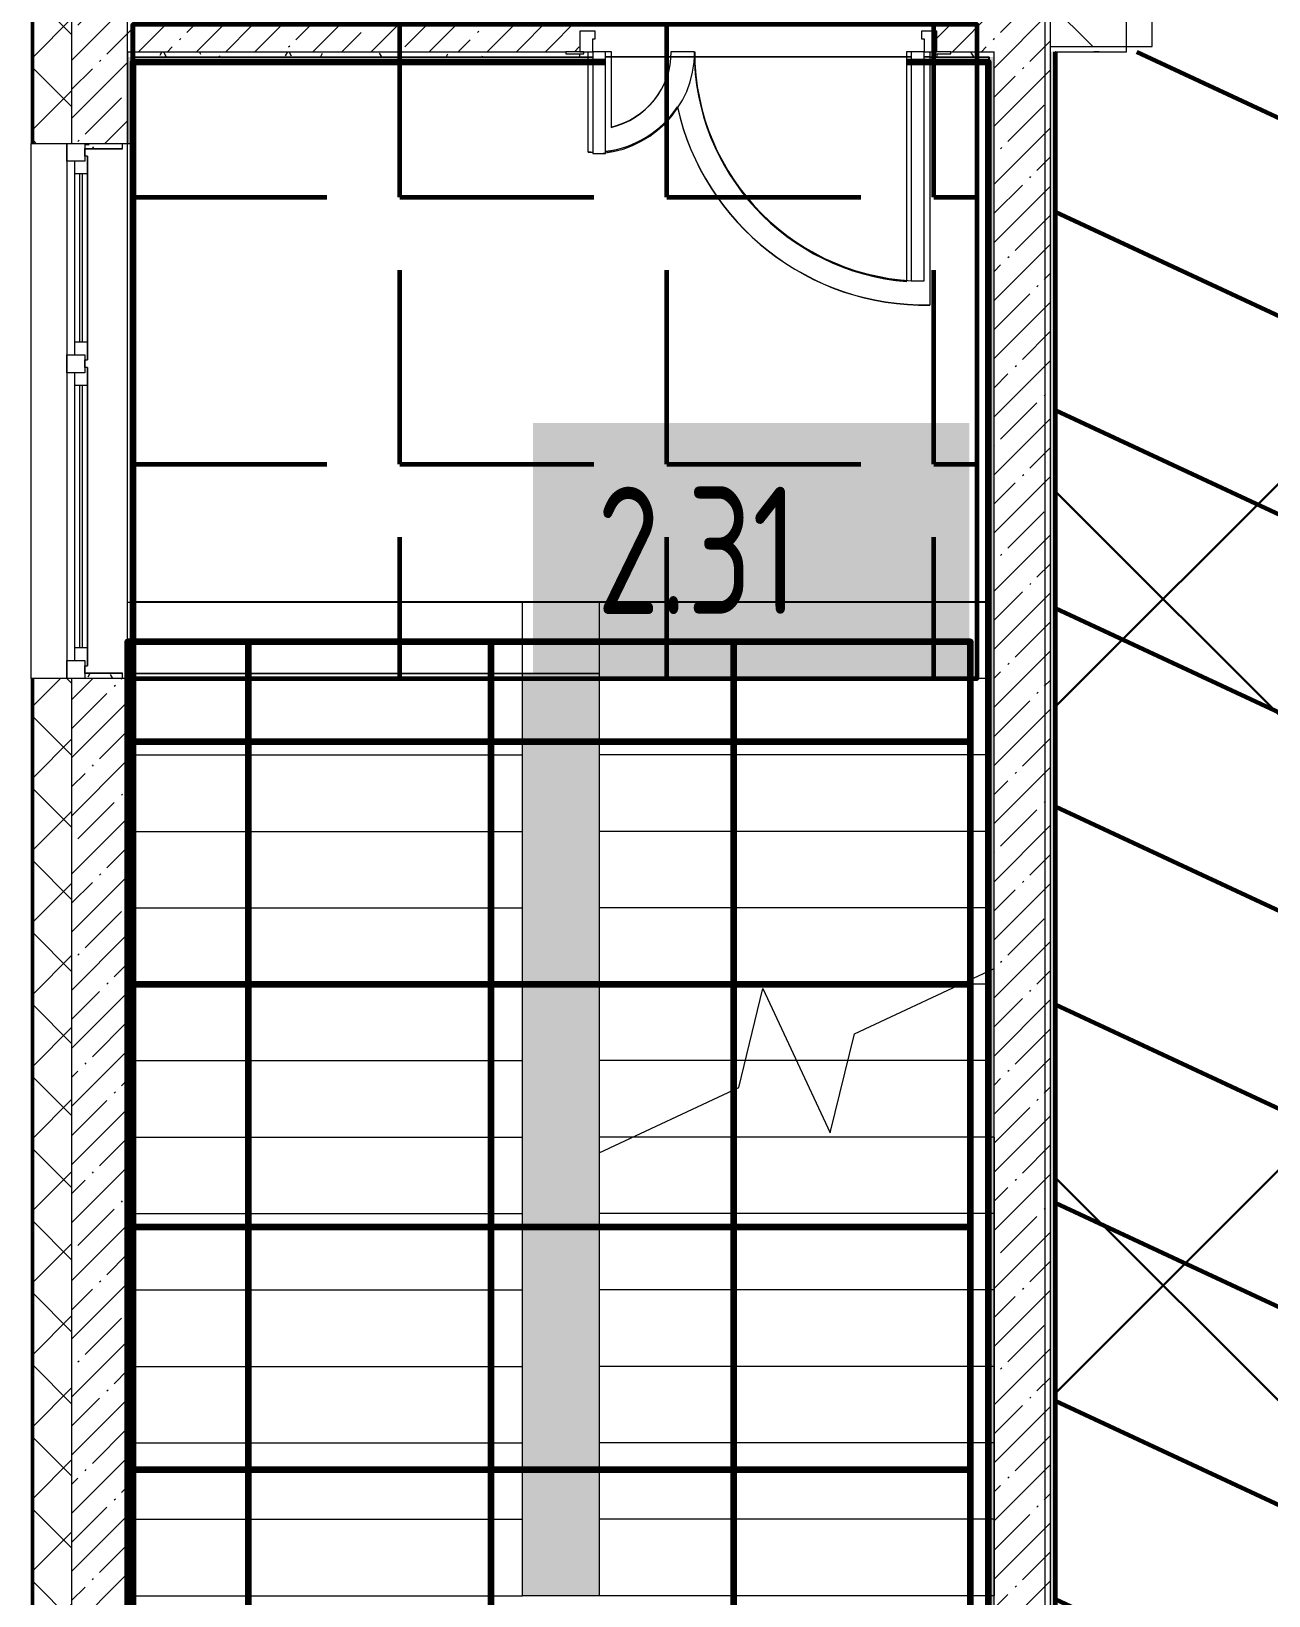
# Model space of a CAD drawing. Header units: millimetres. Extents: x -164500 to 426394, y -23753 to 102118.
# Drawn here: x 148504 to 153359, y 1619 to 7759 of the extents above; entities that cross this region are included whole.
import ezdxf

# ---------------------------------------------------------------- set-up
doc = ezdxf.new("R2010")
doc.units = ezdxf.units.MM
doc.linetypes.add('Осевая', pattern=[6350, 1270, -952.5, 3175, -952.5])
for name, color, linetype, lineweight in [('0) шлифовка', 5, 'Continuous', 60), ('1.4) Плинтус ПЛ-4', 6, 'Continuous', 60), ('336 лестницы', 150, 'Continuous', 120), ('374 ПК-4', 211, 'Continuous', 120), ('469 плитка КР10 лестницы', 130, 'Continuous', 60), ('5.3) Л-7 Линолеум 4 вып', 230, 'Continuous', 30), ('A-FLOR', 7, 'Continuous', 9), ('A-GLAZ', 7, 'Continuous', 9), ('A-GLAZ-1', 7, 'Continuous', 5), ('A-WALL', 7, 'Continuous', 5), ('I-WALL', 7, 'Continuous', 5), ('S-STRS', 7, 'Continuous', 9), ('S-STRS-MBND', 7, 'Continuous', 9), ('Оси', 7, 'Continuous', 9), ('Оси-2', 7, 'Осевая', 9)]:
    doc.layers.add(name, color=color, linetype=linetype, lineweight=lineweight)
doc.layers.add('2) защита вин плитк', color=6, linetype='Continuous')
doc.layers.add('3.2.3) Нал-ой пол 4 вып', color=3, linetype='Continuous')
doc.layers.add('A-AREA-PATT-2', color=7, linetype='Continuous', lineweight=5, true_color=0xcde0ef, transparency=1)
for name, color, linetype, lineweight, true_color in [('A-DOOR-1', 7, 'Continuous', 5, 0xc0c0c0), ('A-DOOR-FRAM-1', 7, 'Continuous', 5, 0xc0c0c0), ('A-WALL-1', 9, 'Continuous', 5, 0x808080), ('A-WALL-FNSH-1', 9, 'Continuous', 5, 0x808080)]:
    doc.layers.add(name, color=color, linetype=linetype, lineweight=lineweight, true_color=true_color)
doc.styles.add('СПДС', font='ГОСТ тип А.ttf', dxfattribs={"width": 0.9})
pattern_1 = [(45, (148772.12, -0.94), (-114.0493, 114.0493), []), (45, (148886.17, -0.94), (-114.0493, 114.0493), [201.612, -40.322, 6.706, -33.617])]
pattern_2 = [(0, (148772.123, -0.94), (243.84, 60.96), [20.117, -162.763, 20.117, -162.763, -975.36]), (0, (148772.123, -0.94), (243.84, 60.96), [-365.76, 20.117, -345.643, 20.117, -162.763, -426.72]), (0, (148772.123, -0.94), (243.84, 60.96), [-914.4, 20.117, -101.803, 20.117, -284.683]), (120, (148863.563, 29.54), (-174.7129, 180.69163), [20.117, -162.763, 20.117, -162.763, -975.36]), (120, (148863.563, 29.54), (-174.7129, 180.69163), [-365.76, 20.117, -345.643, 20.117, -162.763, -426.72]), (120, (148863.563, 29.54), (-174.7129, 180.69163), [-914.4, 20.117, -101.803, 20.117, -284.683]), (240, (148894.043, 151.46), (-69.1271, -241.65163), [20.117, -162.763, 20.117, -162.763, -975.36]), (240, (148894.043, 151.46), (-69.1271, -241.65163), [-365.76, 20.117, -345.643, 20.117, -162.763, -426.72]), (240, (148894.043, 151.46), (-69.1271, -241.65163), [-914.4, 20.117, -101.803, 20.117, -284.683])]
pattern_3 = [(45, (148903.1, 14959), (-1347.04, 1347.04), [])]

# ---------------------------------------------------------------- blocks, each defined once
blk = doc.blocks.new('120_Окно_СКБ_2Ст - 120_Окно_СКБ_2Ст 2100х2400 _мал створка справа_-22446225-Объем проектирования 2 этажа')
at = {"layer": 'A-GLAZ'}
for p, q in [((-1050, -127), (-1050, -57)), ((-1050, -57), (-980, -57)), ((-980, -57), (-980, -127)), ((150, -127), (150, -57)), ((150, -57), (220, -57)), ((220, -57), (220, -127)), ((980, -127), (980, -57)), ((980, -57), (1050, -57)), ((1050, -57), (1050, -127)), ((150, -87), (-980, -87)), ((-980, -87), (-980, -127)), ((-930, -137), (-930, -87)), ((100, -137), (100, -87)), ((150, -127), (150, -87)), ((980, -87), (220, -87)), ((220, -87), (220, -127)), ((270, -137), (270, -87)), ((930, -137), (930, -87)), ((980, -127), (980, -87)), ((-980, -127), (-1050, -127)), ((-980, -127), (-1000, -127)), ((-1000, -127), (-1000, -137)), ((-1000, -137), (170, -137)), ((170, -137), (-1000, -137)), ((220, -127), (150, -127)), ((170, -127), (150, -127)), ((170, -137), (170, -127)), ((220, -127), (200, -127)), ((200, -127), (200, -137)), ((200, -137), (1000, -137)), ((1000, -137), (200, -137)), ((1050, -127), (980, -127)), ((1000, -127), (980, -127)), ((1000, -137), (1000, -127))]:
    blk.add_line(p, q, dxfattribs=at)
at = {"layer": 'A-GLAZ-1'}
for p, q in [((1050, -57), (-1050, -57)), ((-930, -107), (100, -107)), ((100, -117), (-930, -117)), ((270, -107), (930, -107)), ((930, -117), (270, -117)), ((-1030, -127), (-1000, -127)), ((170, -127), (200, -127)), ((1000, -127), (1030, -127))]:
    blk.add_line(p, q, dxfattribs=at)

msp = doc.modelspace()

# ---------------------------------------------------------------- hatches: boundary and pattern name
at = {"layer": '0) шлифовка', "true_color": 0x2776bb}
h = msp.add_hatch(dxfattribs=at)
h.set_pattern_fill('ANSI31', color=152, scale=222, angle=110)
h.set_pattern_definition([(155, (148903.1, 14959), (-297.882, -638.81), [])])
h.paths.add_polyline_path([(156811.123, 7279), (156411.123, 7279), (156411.123, 7679), (152523.123, 7679), (152523.123, 141), (153402.123, 141), (155581.123, 141), (155581.123, 500), (155581.123, 521), (157053.123, 521), (157053.123, 141), (160431.123, 141), (160431.123, 521), (161161.123, 521), (161161.123, 7049), (160224.123, 7049), (160224.123, 7672), (159440.123, 7672), (159440.123, 7050), (159440.123, 7049), (158531.123, 7049), (158531.123, 7679), (157653.123, 7679), (157653.123, 7049), (156811.123, 7049)])
at = {"layer": '2) защита вин плитк'}
h = msp.add_hatch(dxfattribs=at)
h.set_pattern_fill('ANSI31', color=256, scale=600)
h.set_pattern_definition(pattern_3)
h.paths.add_polyline_path([(156811.123, 7279), (156411.123, 7279), (156411.123, 7679), (152523.123, 7679), (152523.123, 141), (153402.123, 141), (155581.123, 141), (155581.123, 500), (155581.123, 521), (157053.123, 521), (157053.123, 141), (160431.123, 141), (160431.123, 521), (161161.123, 521), (161161.123, 7049), (160224.123, 7049), (160224.123, 7672), (159440.123, 7672), (159440.123, 7050), (159440.123, 7049), (158531.123, 7049), (158531.123, 7679), (157653.123, 7679), (157653.123, 7049), (156811.123, 7049)])
at = {"layer": '3.2.3) Нал-ой пол 4 вып'}
h = msp.add_hatch(dxfattribs=at)
h.set_pattern_fill('ANSI31', color=256, scale=600)
h.set_pattern_definition(pattern_3)
h.paths.add_polyline_path([(156811.123, 7279), (156411.123, 7279), (156411.123, 7679), (152523.123, 7679), (152523.123, 141), (153402.123, 141), (155581.123, 141), (155581.123, 500), (155581.123, 521), (157053.123, 521), (157053.123, 141), (160431.123, 141), (160431.123, 521), (161161.123, 521), (161161.123, 7049), (160224.123, 7049), (160224.123, 7672), (159440.123, 7672), (159440.123, 7050), (159440.123, 7049), (158531.123, 7049), (158531.123, 7679), (157653.123, 7679), (157653.123, 7049), (156811.123, 7049)])
at = {"layer": '336 лестницы'}
h = msp.add_hatch(dxfattribs=at)
h.set_pattern_fill('ANSI37', color=256, scale=300, angle=45)
h.set_pattern_definition([(90, (205553.1, 26879), (-952.5, 0), []), (180, (205553.1, 26879), (-6e-14, -952.5), [])])
h.paths.add_polyline_path([(148882.123, 119.059), (152189.047, 119.059), (152189.047, 5362.834), (148882.123, 5362.834)])
at = {"layer": '469 плитка КР10 лестницы'}
h = msp.add_hatch(dxfattribs=at)
h.set_pattern_fill('ANGLE', color=256, scale=150)
h.set_pattern_definition([(0, (354260.5, 27014.1), (0, 1047.75), [762, -285.75]), (90, (354260.5, 27014.1), (-1047.75, 6e-14), [762, -285.75])])
h.paths.add_polyline_path([(148902.123, 5219.059), (152215.367, 5219.059), (152215.367, 7785.38), (148902.123, 7785.38)])
at = {"layer": '5.3) Л-7 Линолеум 4 вып'}
h = msp.add_hatch(dxfattribs=at)
h.set_pattern_fill('ANSI37', color=256, scale=600)
h.set_pattern_definition([(45, (148903.1, 14959), (-1347.04, 1347.04), []), (135, (148903.1, 14959), (-1347.04, -1347.04), [])])
h.paths.add_polyline_path([(156811.123, 7279), (156411.123, 7279), (156411.123, 7679), (152523.123, 7679), (152523.123, 141), (153402.123, 141), (155581.123, 141), (155581.123, 500), (155581.123, 521), (157053.123, 521), (157053.123, 141), (160431.123, 141), (160431.123, 521), (161161.123, 521), (161161.123, 7049), (160224.123, 7049), (160224.123, 7672), (159440.123, 7672), (159440.123, 7050), (159440.123, 7049), (158531.123, 7049), (158531.123, 7679), (157653.123, 7679), (157653.123, 7049), (156811.123, 7049)])
at = {"layer": 'A-AREA-PATT-2'}
msp.add_hatch(color=256, dxfattribs=at).paths.add_polyline_path([(150732.123, 1619.059), (150732.123, 5236.947), (150432.123, 5236.947), (150432.123, 1619.059)])
at = {"layer": 'A-WALL'}
h = msp.add_hatch(dxfattribs=at)
h.set_pattern_fill('FP_24', color=256, style=0, pattern_type=2)
h.set_pattern_definition([(45, (148772.12, -0.94), (-141.4214, 141.4214), []), (135, (148772.12, -0.94), (-141.4214, -141.4214), [])])
h.paths.add_polyline_path([(148662.123, -100.941), (148662.123, 5219.059), (148512.123, 5219.059), (148512.123, -100.941)])
h.paths.add_polyline_path([(148644.123, 7319.059), (148662.123, 7319.059), (148662.123, 8519.059), (148512.123, 8519.059), (148512.123, 7319.059)])
h.paths.add_polyline_path([(148512.123, 10619.059), (148662.123, 10619.059), (148662.123, 11519.059), (148512.123, 11519.059), (148512.123, 10848.945)])
h.paths.add_polyline_path([(148512.123, 13119.059), (148662.123, 13119.059), (148662.123, 15349.059), (148512.123, 15349.059), (148512.123, 13925.641)])
at = {"layer": 'I-WALL'}
h = msp.add_hatch(dxfattribs=at)
h.set_pattern_fill('FP_1', color=256, style=0, pattern_type=2)
h.set_pattern_definition(pattern_1)
h.paths.add_polyline_path([(148662.123, -100.941), (148882.123, -100.941), (148882.123, 5219.059), (148662.123, 5219.059), (148662.123, 593.291)])
h.paths.add_polyline_path([(148662.123, 7319.059), (148882.123, 7319.059), (148882.123, 7899.059), (148662.123, 7899.059), (148662.123, 7772.249)])
h = msp.add_hatch(dxfattribs=at)
h.set_pattern_fill('FP_1', color=256, style=0, pattern_type=2)
h.set_pattern_definition(pattern_1)
h.paths.add_polyline_path([(148882.123, 7679.059), (150657.123, 7679.059), (150657.123, 7899.059), (148882.123, 7899.059), (148882.123, 7772.249)])
h.paths.add_polyline_path([(152282.123, 7679.059), (152282.123, 7899.059), (152057.123, 7899.059), (152057.123, 7679.059), (152262.123, 7679.059)])
h = msp.add_hatch(dxfattribs=at)
h.set_pattern_fill('FP_1', color=256, style=0, pattern_type=2)
h.set_pattern_definition(pattern_1)
h.paths.add_polyline_path([(152282.123, -100.941), (152502.123, -100.941), (152502.123, 7899.059), (152282.123, 7899.059), (152282.123, 80.508)])
h = msp.add_hatch(dxfattribs=at)
h.set_pattern_fill('FP_23', color=256, style=0, pattern_type=2)
h.set_pattern_definition([(135, (148772.12, -0.94), (-141.4214, -141.4214), [])])
h.paths.add_polyline_path([(162332.033, 7699.059), (162332.033, 7899.059), (161532.123, 7899.059), (161532.123, 7699.059), (161552.123, 7699.059)])
h.paths.add_polyline_path([(163941.41, 7699.059), (165432.123, 7699.059), (165432.123, 7899.059), (163772.033, 7899.059), (163772.033, 7699.059)])
h.paths.add_polyline_path([(160252.123, 7699.059), (160932.123, 7699.059), (160932.123, 7899.059), (160232.123, 7899.059), (160232.123, 7829.059), (159432.123, 7829.059), (159432.123, 7899.059), (157032.123, 7899.059), (157032.123, 7699.059), (160232.123, 7699.059)])
h.paths.add_polyline_path([(156432.123, 7699.059), (156432.123, 7899.059), (155302.123, 7899.059), (155302.123, 7699.059), (156412.123, 7699.059)])
h.paths.add_polyline_path([(152502.123, 7699.059), (152802.123, 7699.059), (152802.123, 7899.059), (152502.123, 7899.059)])
h = msp.add_hatch(dxfattribs=at)
h.set_pattern_fill('FP_191', color=256, style=0, pattern_type=2)
h.set_pattern_definition(pattern_2)
h.paths.add_polyline_path([(152282.123, 7659.059), (152282.123, 7679.059), (152112.123, 7679.059), (152112.123, 7671.059), (152057.123, 7671.059), (152057.123, 7659.059), (152262.123, 7659.059)])
h.paths.add_polyline_path([(148883.942, 7659.059), (150657.123, 7659.059), (150657.123, 7671.059), (150602.123, 7671.059), (150602.123, 7679.059), (148882.123, 7679.059), (148882.123, 7659.059)])
h = msp.add_hatch(dxfattribs=at)
h.set_pattern_fill('FP_191', color=256, style=0, pattern_type=2)
h.set_pattern_definition(pattern_2)
h.paths.add_polyline_path([(155582.123, 7679.059), (156411.123, 7679.059), (156412.123, 7699.059), (155302.123, 7699.059), (155302.123, 7679.059), (155453.623, 7679.059)])
h.paths.add_polyline_path([(152522.123, 7679.059), (152802.123, 7679.059), (152802.123, 7699.059), (152502.123, 7699.059), (152502.123, 7679.059)])
h = msp.add_hatch(dxfattribs=at)
h.set_pattern_fill('FP_191', color=256, style=0, pattern_type=2)
h.set_pattern_definition(pattern_2)
h.paths.add_polyline_path([(152522.123, 139.059), (152522.123, 7678.059), (152502.123, 7679.059), (152504.229, 139.059)])
h = msp.add_hatch(dxfattribs=at)
h.set_pattern_fill('FP_191', color=256, style=0, pattern_type=2)
h.set_pattern_definition(pattern_2)
h.paths.add_polyline_path([(148882.123, 119.059), (148902.123, 119.059), (148902.123, 5219.059), (148882.123, 5219.059), (148882.123, 139.058)])
h.paths.add_polyline_path([(148882.123, 7319.059), (148902.123, 7319.059), (148902.123, 7658.059), (148882.123, 7658.831)])
h = msp.add_hatch(dxfattribs=at)
h.set_pattern_fill('FP_191', color=256, style=0, pattern_type=2)
h.set_pattern_definition(pattern_2)
h.paths.add_polyline_path([(152282.123, 139.059), (152282.123, 7659.059), (152262.123, 7658.059), (152262.174, 534.059), (152274.581, 288.405)])
h.paths.add_polyline_path([(152282.123, 139.059), (152265.921, 459.059), (152262.123, 459.059), (152262.123, 140.059), (152270.014, 139.664)])
h.paths.add_polyline_path([(152262.123, 509.059), (152263.389, 509.059), (152262.123, 534.059)])
h = msp.add_hatch(dxfattribs=at)
h.set_pattern_fill('FP_191', color=256, style=0, pattern_type=2)
h.set_pattern_definition(pattern_2)
h.paths.add_polyline_path([(148862.123, 7299.059), (148862.123, 7319.059), (148714.123, 7319.059), (148714.123, 7299.059), (148724.123, 7299.059)])
h = msp.add_hatch(dxfattribs=at)
h.set_pattern_fill('FP_191', color=256, style=0, pattern_type=2)
h.set_pattern_definition(pattern_2)
h.paths.add_polyline_path([(148714.123, 5219.059), (148862.123, 5219.059), (148862.123, 5239.059), (148714.123, 5239.059)])

# ---------------------------------------------------------------- linework, layer by layer
at = {"layer": '1.4) Плинтус ПЛ-4'}
msp.add_line((152523.123, 140.059), (152523.123, 7678.059), dxfattribs=at)
at = {"layer": '336 лестницы'}
msp.add_lwpolyline([(148882.123, 119.059), (152189.047, 119.059), (152189.047, 5362.834), (148882.123, 5362.834)], close=True, dxfattribs=at)
at = {"layer": '374 ПК-4'}
msp.add_lwpolyline([(150756.123, 7638.059), (148902.123, 7638.059), (148902.123, 119.059), (152260.123, 119.059), (152260.123, 7638.059), (151939.319, 7638.059)], dxfattribs=at)
at = {"layer": '469 плитка КР10 лестницы'}
msp.add_lwpolyline([(148902.123, 5219.059), (152215.367, 5219.059), (152215.367, 7785.38), (148902.123, 7785.38)], close=True, dxfattribs=at)
at = {"layer": 'A-DOOR-1'}
for p, q in [((150757.123, 7679.059), (150707.123, 7679.059)), ((150707.123, 7679.059), (150707.123, 7279.059)), ((150757.123, 7279.059), (150757.123, 7679.059)), ((152007.123, 7679.059), (151957.123, 7679.059)), ((151957.123, 7679.059), (151957.123, 6779.059)), ((152007.123, 6779.059), (152007.123, 7679.059)), ((150707.123, 7279.059), (150757.123, 7279.059)), ((151957.123, 6779.059), (152007.123, 6779.059))]:
    msp.add_line(p, q, dxfattribs=at)
for centre, radius, start, end in [((150707.123, 7679.059), 400, 270, 0), ((152007.123, 7679.059), 900, 180, 270)]:
    msp.add_arc(centre, radius, start, end, dxfattribs=at)
at = {"layer": 'A-DOOR-FRAM-1'}
for p, q in [((150717.123, 7759.059), (150657.123, 7759.059)), ((150657.123, 7759.059), (150657.123, 7679.059)), ((150717.123, 7729.059), (150717.123, 7759.059)), ((152057.123, 7759.059), (151997.123, 7759.059)), ((151997.123, 7759.059), (151997.123, 7729.059)), ((152057.123, 7679.059), (152057.123, 7759.059)), ((150672.123, 7679.059), (150602.123, 7679.059)), ((150602.123, 7679.059), (150602.123, 7671.059)), ((150657.123, 7679.059), (150707.123, 7679.059)), ((150672.123, 7671.059), (150672.123, 7679.059)), ((150707.123, 7679.059), (150707.123, 7729.059)), ((150707.123, 7729.059), (150717.123, 7729.059)), ((151997.123, 7729.059), (152007.123, 7729.059)), ((152007.123, 7729.059), (152007.123, 7679.059)), ((152007.123, 7679.059), (152057.123, 7679.059)), ((152042.123, 7679.059), (152042.123, 7671.059)), ((152112.123, 7679.059), (152042.123, 7679.059)), ((152112.123, 7671.059), (152112.123, 7679.059)), ((150602.123, 7671.059), (150672.123, 7671.059)), ((152042.123, 7671.059), (152112.123, 7671.059))]:
    msp.add_line(p, q, dxfattribs=at)
at = {"layer": 'A-FLOR'}
for p, q in [((152902.123, 7700), (152902.123, 7900)), ((152902.123, 7699.059), (152902.123, 7899.059)), ((150688.942, 7285.742), (150688.942, 7680)), ((150688.942, 7284.8), (150688.942, 7679.059)), ((150707.123, 7680.174), (150778.942, 7680.174)), ((150707.123, 7679.233), (150778.942, 7679.233)), ((150778.942, 7680.174), (150778.942, 7383.042)), ((150778.942, 7679.233), (150778.942, 7382.101)), ((151015.11, 7680.174), (151105.11, 7680.174)), ((151015.11, 7679.233), (151105.11, 7679.233)), ((151940.099, 6777.886), (151940.099, 7680.174)), ((151940.099, 7680.174), (152007.123, 7680.174)), ((151940.099, 6776.945), (151940.099, 7679.233)), ((151940.099, 7679.233), (152007.123, 7679.233)), ((152030.099, 7680), (152030.099, 6685.375)), ((152030.099, 7679.059), (152030.099, 6684.433)), ((152802.123, 7700), (152902.123, 7700)), ((152802.123, 7699.059), (152902.123, 7699.059)), ((148902.123, 5520), (148902.123, 7659)), ((148902.123, 7659), (150707.123, 7659)), ((148902.123, 5519.059), (148902.123, 7658.059)), ((148902.123, 7658.059), (150707.123, 7658.059)), ((151957.123, 7659), (150757.123, 7659)), ((151957.123, 7658.059), (150757.123, 7658.059)), ((152027.987, 7659), (152007.123, 7659)), ((152027.987, 7658.059), (152007.123, 7658.059)), ((152030.099, 7659), (152261.123, 7659)), ((152030.099, 7658.059), (152261.123, 7658.059)), ((152261.123, 5520), (152261.123, 7659)), ((152261.123, 5519.059), (152261.123, 7658.059)), ((152261.123, 5520), (148902.123, 5520)), ((148902.123, 5520), (152261.123, 5520)), ((152261.123, 5519.059), (148902.123, 5519.059)), ((148902.123, 5519.059), (152261.123, 5519.059)), ((150732.123, 5237.889), (148902.123, 5237.889)), ((150732.123, 5236.947), (148902.123, 5236.947))]:
    msp.add_line(p, q, dxfattribs=at)
for centre, radius, start, end in [((150710.11, 7680.174), 305, 283.0427029, 0), ((150710.11, 7680.174), 305, 283.0427029, 0), ((150710.11, 7679.233), 305, 283.0427029, 0), ((150710.11, 7679.233), 305, 283.0427029, 0), ((152010.11, 7680.174), 905, 180, 265.5631287), ((152010.11, 7680.174), 905, 180, 265.5631287), ((152010.11, 7679.233), 905, 180, 265.5631287), ((152010.11, 7679.233), 905, 180, 265.5631287), ((150710.11, 7680.174), 395, 276.8499098, 326.4595151), ((150710.11, 7680.174), 395, 276.8499098, 326.4595151), ((150710.11, 7679.233), 395, 276.8499098, 326.4595151), ((150710.11, 7679.233), 395, 276.8499098, 326.4595151), ((152010.11, 7680.174), 995, 192.6705364, 271.151096), ((152010.11, 7680.174), 995, 192.6705364, 271.151096), ((152010.11, 7679.233), 995, 192.6705364, 271.151096), ((152010.11, 7679.233), 995, 192.6705364, 271.151096), ((150710.11, 7680.174), 395, 266.9279887, 269.5699873), ((150710.11, 7680.174), 395, 266.9279887, 269.5699873), ((150710.11, 7679.233), 395, 266.9279887, 269.5699873), ((150710.11, 7679.233), 395, 266.9279887, 269.5699873)]:
    msp.add_arc(centre, radius, start, end, dxfattribs=at)
at = {"layer": 'A-WALL'}
for p, q in [((148509.123, 8519.059), (148509.123, 7319.059)), ((148512.123, 8519.059), (148512.123, 7319.059)), ((148662.123, 8519.059), (148662.123, 7319.059)), ((148882.123, 7679.059), (150602.123, 7679.059)), ((148882.123, 7679.059), (148882.123, 7319.059)), ((152112.123, 7679.059), (152282.123, 7679.059)), ((152282.123, 119.059), (152282.123, 7679.059)), ((152502.123, 7699.059), (152802.123, 7699.059)), ((152523.123, 7678.059), (152522.123, 7678.059)), ((148902.123, 7659.059), (150657.123, 7659.059)), ((152057.123, 7659.059), (152262.123, 7659.059)), ((148504.123, 5219.059), (148504.123, 7319.059)), ((148902.123, 7319.059), (148902.123, 7319.059)), ((148509.123, 5219.059), (148509.123, -253.941)), ((148512.123, 5219.059), (148512.123, -250.941)), ((148662.123, 5219.059), (148662.123, -100.941)), ((148882.123, 5219.059), (148882.123, 119.059))]:
    msp.add_line(p, q, dxfattribs=at)
at = {"layer": 'A-WALL-1'}
for p, q in [((152502.123, 7899.059), (152502.123, -100.941)), ((152802.123, 7679.059), (152802.123, 7919.059)), ((152522.123, 7679.059), (152802.123, 7679.059)), ((152522.123, 7678.059), (152522.123, 7679.059)), ((150657.123, 7659.059), (150657.123, 7671.059)), ((152057.123, 7671.059), (152057.123, 7659.059)), ((152262.123, 7658.059), (152262.123, 119.059)), ((148512.123, 7319.059), (148902.123, 7319.059)), ((148714.123, 7319.059), (148714.123, 7299.059)), ((148862.123, 7299.059), (148862.123, 7319.059)), ((148714.123, 7299.059), (148862.123, 7299.059)), ((148902.123, 5219.059), (148512.123, 5219.059)), ((148862.123, 5239.059), (148714.123, 5239.059)), ((148714.123, 5239.059), (148714.123, 5219.059)), ((148862.123, 5219.059), (148862.123, 5239.059)), ((148902.123, 119.059), (148902.123, 5219.059))]:
    msp.add_line(p, q, dxfattribs=at)
at = {"layer": 'A-WALL-FNSH-1'}
for p, q in [((148504.123, 8519.059), (148504.123, 7319.059)), ((152522.123, 7678.059), (152522.123, 139.059)), ((152523.123, 7678.059), (152802.123, 7678.059)), ((152802.123, 7678.059), (152802.123, 7679.059)), ((150657.123, 7658.059), (150657.123, 7659.059)), ((152057.123, 7659.059), (152057.123, 7658.059)), ((148504.123, 7319.059), (148512.123, 7319.059)), ((148902.123, 7319.059), (148903.123, 7319.059)), ((148714.123, 7299.059), (148714.123, 7298.059)), ((148714.123, 7298.059), (148862.123, 7298.059)), ((148862.123, 7298.059), (148862.123, 7299.059)), ((152261.123, 5286.103), (152261.123, 5283.747)), ((152262.123, 5286.103), (152261.123, 5286.103)), ((152261.123, 5283.747), (152262.123, 5283.747)), ((152261.123, 5283.747), (152261.123, 2989.101)), ((148512.123, 5219.059), (148504.123, 5219.059)), ((148504.123, 5219.059), (148504.123, -258.941)), ((148862.123, 5240.059), (148714.123, 5240.059)), ((148714.123, 5240.059), (148714.123, 5239.059)), ((148862.123, 5239.059), (148862.123, 5240.059)), ((148902.123, 5219.059), (148902.123, 139.059)), ((148903.123, 5219.059), (148902.123, 5219.059)), ((152261.123, 2989.101), (152262.123, 2989.101)), ((152262.123, 2980.301), (152261.123, 2980.301)), ((152261.123, 2980.301), (152261.123, 534.059))]:
    msp.add_line(p, q, dxfattribs=at)
at = {"layer": 'I-WALL'}
for p, q in [((148902.123, 7659.059), (148902.123, 7658.059)), ((148902.123, 7319.059), (148902.123, 7658.059)), ((148903.123, 7658.059), (148903.123, 140.059)), ((152261.123, 7658.559), (152262.123, 7658.559)), ((152262.123, 7658.059), (152261.123, 7658.059)), ((152262.123, 7658.059), (152262.123, 7659.059)), ((148902.123, 5219.059), (148902.123, 7319.059)), ((148902.123, 7319.059), (148903.123, 7319.059)), ((152261.123, 6024.469), (152262.123, 6024.469)), ((152261.123, 6019.059), (152262.123, 6019.059)), ((148903.123, 5619.059), (148902.123, 5619.059)), ((148902.123, 5519.059), (148902.123, 5219.059)), ((152261.123, 5286.103), (152261.123, 5519.059)), ((148903.123, 5280.382), (148902.123, 5280.382)), ((152261.123, 2980.301), (152261.123, 2989.101)), ((152261.123, 1961.059), (152262.123, 1961.059))]:
    msp.add_line(p, q, dxfattribs=at)
at = {"layer": 'S-STRS'}
for p, q in [((148902.123, 5519.059), (150432.123, 5519.059)), ((150432.123, 5236.947), (150432.123, 5519.059)), ((152262.123, 5519.059), (150732.123, 5519.059)), ((150732.123, 5519.059), (150732.123, 5219.059)), ((152262.123, 5519.059), (150732.123, 5519.059)), ((152261.123, 5519.059), (150732.123, 5519.059)), ((152261.123, 5519.059), (150732.123, 5519.059)), ((148902.123, 5219.059), (150432.123, 5219.059)), ((148902.123, 5219.059), (150432.123, 5219.059)), ((150432.123, 5219.059), (150432.123, 5236.947)), ((150432.123, 4919.059), (150432.123, 5219.059)), ((150732.123, 5219.059), (150732.123, 4919.059)), ((152262.123, 5219.059), (150732.123, 5219.059)), ((152262.123, 5219.059), (150732.123, 5219.059)), ((148902.123, 4919.059), (150432.123, 4919.059)), ((148902.123, 4919.059), (150432.123, 4919.059)), ((150432.123, 4619.059), (150432.123, 4919.059)), ((150732.123, 4919.059), (150732.123, 4619.059)), ((152262.123, 4919.059), (150732.123, 4919.059)), ((152262.123, 4919.059), (150732.123, 4919.059)), ((148902.123, 4619.059), (150432.123, 4619.059)), ((148902.123, 4619.059), (150432.123, 4619.059)), ((150432.123, 4319.059), (150432.123, 4619.059)), ((150732.123, 4619.059), (150732.123, 4319.059)), ((152262.123, 4619.059), (150732.123, 4619.059)), ((152262.123, 4619.059), (150732.123, 4619.059)), ((148902.123, 4319.059), (150432.123, 4319.059)), ((148902.123, 4319.059), (150432.123, 4319.059)), ((150432.123, 4019.059), (150432.123, 4319.059)), ((150732.123, 4319.059), (150732.123, 4019.059)), ((152262.123, 4319.059), (150732.123, 4319.059)), ((152262.123, 4319.059), (150732.123, 4319.059)), ((148902.123, 4019.059), (150432.123, 4019.059)), ((148902.123, 4019.059), (150432.123, 4019.059)), ((150432.123, 3719.059), (150432.123, 4019.059)), ((150732.123, 4019.059), (150732.123, 3719.059)), ((152150.475, 4019.059), (150732.123, 4019.059)), ((152150.475, 4019.059), (150732.123, 4019.059)), ((152262.123, 4019.059), (152150.475, 4019.059)), ((152262.123, 4019.059), (152150.475, 4019.059)), ((148902.123, 3719.059), (150432.123, 3719.059)), ((148902.123, 3719.059), (150432.123, 3719.059)), ((150432.123, 3419.059), (150432.123, 3719.059)), ((150732.123, 3719.059), (150732.123, 3419.059)), ((151306.224, 3719.059), (150732.123, 3719.059)), ((151306.224, 3719.059), (150732.123, 3719.059)), ((151507.123, 3719.059), (151306.224, 3719.059)), ((151507.123, 3719.059), (151306.224, 3719.059)), ((151708.023, 3719.059), (151507.123, 3719.059)), ((151708.023, 3719.059), (151507.123, 3719.059)), ((152262.123, 3719.059), (151708.023, 3719.059)), ((152262.123, 3719.059), (151708.023, 3719.059)), ((148902.123, 3419.059), (150432.123, 3419.059)), ((148902.123, 3419.059), (150432.123, 3419.059)), ((150432.123, 3119.059), (150432.123, 3419.059)), ((150732.123, 3419.059), (150732.123, 3357.67)), ((150863.771, 3419.059), (150732.123, 3419.059)), ((150863.771, 3419.059), (150732.123, 3419.059)), ((152262.123, 3419.059), (150863.771, 3419.059)), ((152262.123, 3419.059), (150863.771, 3419.059)), ((150732.123, 3357.67), (150732.123, 3119.059)), ((148902.123, 3119.059), (150432.123, 3119.059)), ((148902.123, 3119.059), (150432.123, 3119.059)), ((150432.123, 2819.059), (150432.123, 3119.059)), ((150732.123, 3119.059), (150732.123, 2819.059)), ((152262.123, 3119.059), (150732.123, 3119.059)), ((152262.123, 3119.059), (150732.123, 3119.059)), ((148902.123, 2819.059), (150432.123, 2819.059)), ((148902.123, 2819.059), (150432.123, 2819.059)), ((150432.123, 2519.059), (150432.123, 2819.059)), ((150732.123, 2819.059), (150732.123, 2519.059)), ((152262.123, 2819.059), (150732.123, 2819.059)), ((152262.123, 2819.059), (150732.123, 2819.059)), ((148902.123, 2519.059), (150432.123, 2519.059)), ((148902.123, 2519.059), (150432.123, 2519.059)), ((150432.123, 2219.059), (150432.123, 2519.059)), ((150732.123, 2519.059), (150732.123, 2219.059)), ((152262.123, 2519.059), (150732.123, 2519.059)), ((152262.123, 2519.059), (150732.123, 2519.059)), ((148902.123, 2219.059), (150432.123, 2219.059)), ((148902.123, 2219.059), (150432.123, 2219.059)), ((150432.123, 1919.059), (150432.123, 2219.059)), ((150732.123, 2219.059), (150732.123, 1919.059)), ((152262.123, 2219.059), (150732.123, 2219.059)), ((152262.123, 2219.059), (150732.123, 2219.059)), ((148902.123, 1919.059), (150432.123, 1919.059)), ((148902.123, 1919.059), (150432.123, 1919.059)), ((150432.123, 1619.059), (150432.123, 1919.059)), ((150732.123, 1919.059), (150732.123, 1619.059)), ((152262.123, 1919.059), (150732.123, 1919.059)), ((152262.123, 1919.059), (150732.123, 1919.059)), ((148902.123, 1619.059), (150432.123, 1619.059)), ((148902.123, 1619.059), (150432.123, 1619.059)), ((150732.123, 1619.059), (150432.123, 1619.059)), ((152262.123, 1619.059), (150732.123, 1619.059)), ((152262.123, 1619.059), (150732.123, 1619.059))]:
    msp.add_line(p, q, dxfattribs=at)
at = {"layer": 'S-STRS-MBND'}
for p, q in [((148882.123, 5519.059), (150432.123, 5519.059)), ((148882.123, 1619.059), (148882.123, 5519.059)), ((150432.123, 1619.059), (150432.123, 5519.059)), ((148882.123, 5219.059), (150432.123, 5219.059)), ((148882.123, 5219.059), (150432.123, 5219.059)), ((148882.123, 4919.059), (150432.123, 4919.059)), ((148882.123, 4919.059), (150432.123, 4919.059)), ((148882.123, 4619.059), (150432.123, 4619.059)), ((148882.123, 4619.059), (150432.123, 4619.059)), ((148882.123, 4319.059), (150432.123, 4319.059)), ((148882.123, 4319.059), (150432.123, 4319.059)), ((151733.7, 3824.713), (152282.123, 4080.447)), ((148882.123, 4019.059), (150432.123, 4019.059)), ((148882.123, 4019.059), (150432.123, 4019.059)), ((151280.546, 3613.404), (151375.055, 4002.28)), ((151375.055, 4002.28), (151639.192, 3435.837)), ((152262.123, 4019.059), (152150.475, 4019.059)), ((152262.123, 4019.059), (152150.475, 4019.059)), ((151639.192, 3435.837), (151733.7, 3824.713)), ((148882.123, 3719.059), (150432.123, 3719.059)), ((148882.123, 3719.059), (150432.123, 3719.059)), ((151507.123, 3719.059), (151306.224, 3719.059)), ((151507.123, 3719.059), (151306.224, 3719.059)), ((152262.123, 3719.059), (151708.023, 3719.059)), ((152262.123, 3719.059), (151708.023, 3719.059)), ((150732.123, 3357.67), (151280.546, 3613.404)), ((148882.123, 3419.059), (150432.123, 3419.059)), ((148882.123, 3419.059), (150432.123, 3419.059)), ((152282.123, 3419.059), (150863.771, 3419.059)), ((152282.123, 3419.059), (150863.771, 3419.059)), ((152282.123, 3419.059), (152282.123, 1619.059)), ((150732.123, 3357.67), (150732.123, 1619.059)), ((148882.123, 3119.059), (150432.123, 3119.059)), ((148882.123, 3119.059), (150432.123, 3119.059)), ((152282.123, 3119.059), (150732.123, 3119.059)), ((152282.123, 3119.059), (150732.123, 3119.059)), ((148882.123, 2819.059), (150432.123, 2819.059)), ((148882.123, 2819.059), (150432.123, 2819.059)), ((152282.123, 2819.059), (150732.123, 2819.059)), ((152282.123, 2819.059), (150732.123, 2819.059)), ((148882.123, 2519.059), (150432.123, 2519.059)), ((148882.123, 2519.059), (150432.123, 2519.059)), ((152282.123, 2519.059), (150732.123, 2519.059)), ((152282.123, 2519.059), (150732.123, 2519.059)), ((148882.123, 2219.059), (150432.123, 2219.059)), ((148882.123, 2219.059), (150432.123, 2219.059)), ((152282.123, 2219.059), (150732.123, 2219.059)), ((152282.123, 2219.059), (150732.123, 2219.059)), ((148882.123, 1919.059), (150432.123, 1919.059)), ((148882.123, 1919.059), (150432.123, 1919.059)), ((152282.123, 1919.059), (150732.123, 1919.059)), ((152282.123, 1919.059), (150732.123, 1919.059)), ((148882.123, 1619.059), (148882.123, 119.059)), ((148882.123, 1619.059), (150432.123, 1619.059)), ((148882.123, 1619.059), (150432.123, 1619.059)), ((150732.123, 1619.059), (150432.123, 1619.059)), ((152282.123, 1619.059), (150732.123, 1619.059)), ((152282.123, 1619.059), (150732.123, 1619.059)), ((152282.123, 119.059), (152282.123, 1619.059))]:
    msp.add_line(p, q, dxfattribs=at)
at = {"layer": 'Оси'}
for points in [[(152482.123, -1907.2), (152482.123, 3092.8), (152482.123, 22397.13), (152482.123, 27397.13)], [(148882.123, -1907.2), (148882.123, 3092.8), (148882.123, 10379.059), (148882.123, 15379.059)]]:
    msp.add_lwpolyline(points, dxfattribs=at)
at = {"layer": 'Оси-2'}
for p, q in [((152482.123, 3093.741), (152482.123, 22398.071)), ((148882.123, 3093.741), (148882.123, 10380))]:
    msp.add_line(p, q, dxfattribs=at)

# ---------------------------------------------------------------- block references
at = {"layer": 'A-GLAZ', "color": 3, "rotation": 89.99999999999993}
msp.add_blockref('120_Окно_СКБ_2Ст - 120_Окно_СКБ_2Ст 2100х2400 _мал створка справа_-22446225-Объем проектирования 2 этажа', (148587.123, 6269.059), dxfattribs=at)

# ---------------------------------------------------------------- texts
at = {"insert": (150722.905, 5971.579), "char_height": 500, "width": 1212.1515, "attachment_point": 1, "style": 'СПДС', "bg_fill": 1, "box_fill_scale": 1.5, "bg_fill_color": 7, "bg_fill_true_color": 16777215, "bg_fill_transparency": 0}
msp.add_mtext('2.31', dxfattribs=at)

doc.saveas('drawing.dxf')
